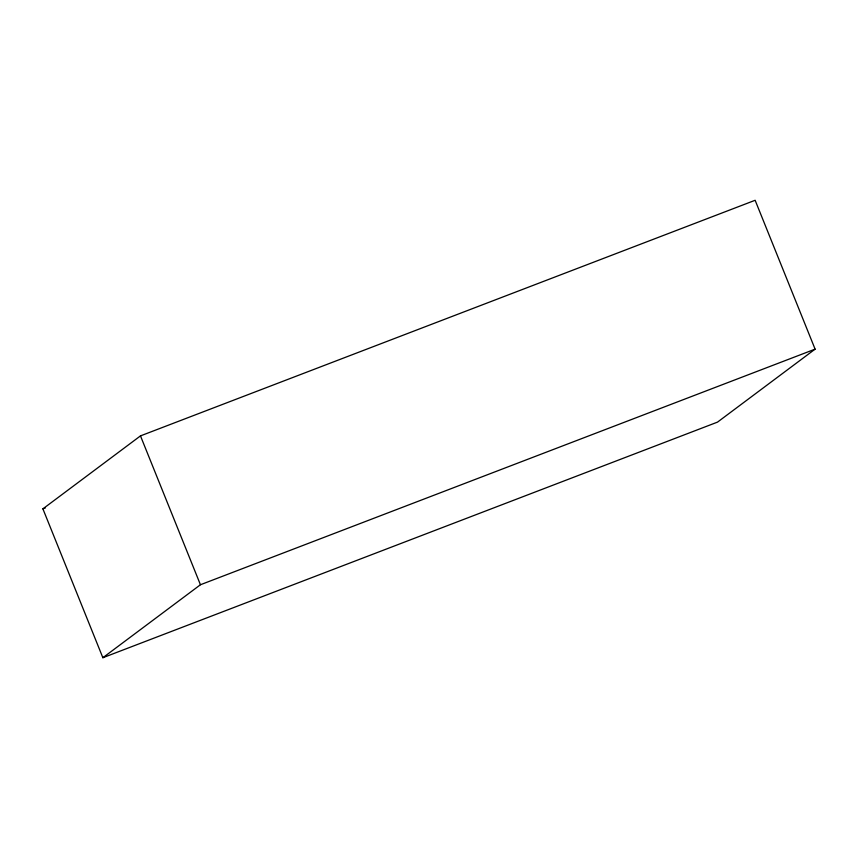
<?xml version="1.0" encoding="UTF-8"?>
<svg xmlns="http://www.w3.org/2000/svg" width="858" height="858" viewBox="0 0 858 858"><rect width="100%" height="100%" fill="white"/><g stroke="black" fill="none" stroke-linecap="round" stroke-linejoin="round"><path stroke-width="1.29" d="M42.9 508.858L140.476 435.885L755.137 200.279L815.1 349.142L717.524 422.115L102.863 657.721L42.9 508.858L45.399 507.904M102.863 657.721L200.44 584.748L815.1 349.142M140.476 435.885L200.44 584.748"/></g></svg>
